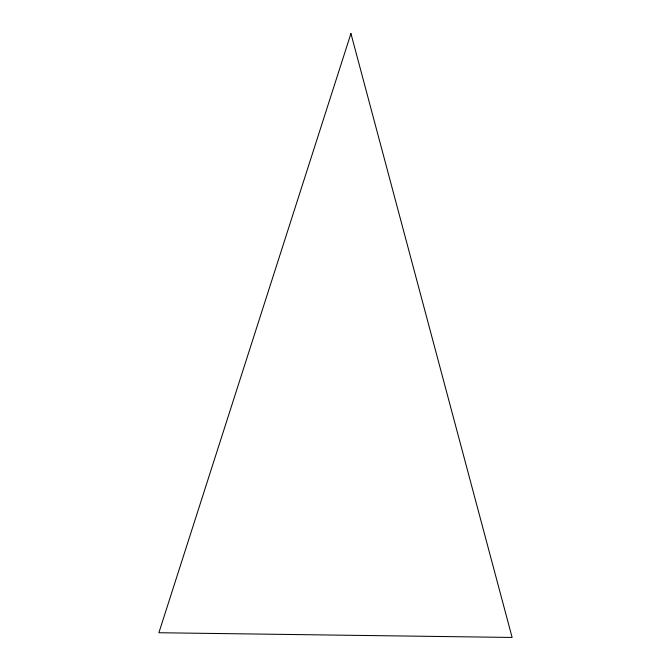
<?xml version="1.0" encoding="UTF-8"?>
<svg xmlns="http://www.w3.org/2000/svg" width="671" height="671" viewBox="0 0 671 671"><rect width="100%" height="100%" fill="white"/><g stroke="black" fill="none" stroke-linecap="round" stroke-linejoin="round"><path stroke-width="1.01" d="M350.933 33.55L158.884 632.736L512.116 637.45L350.933 33.55"/></g></svg>
